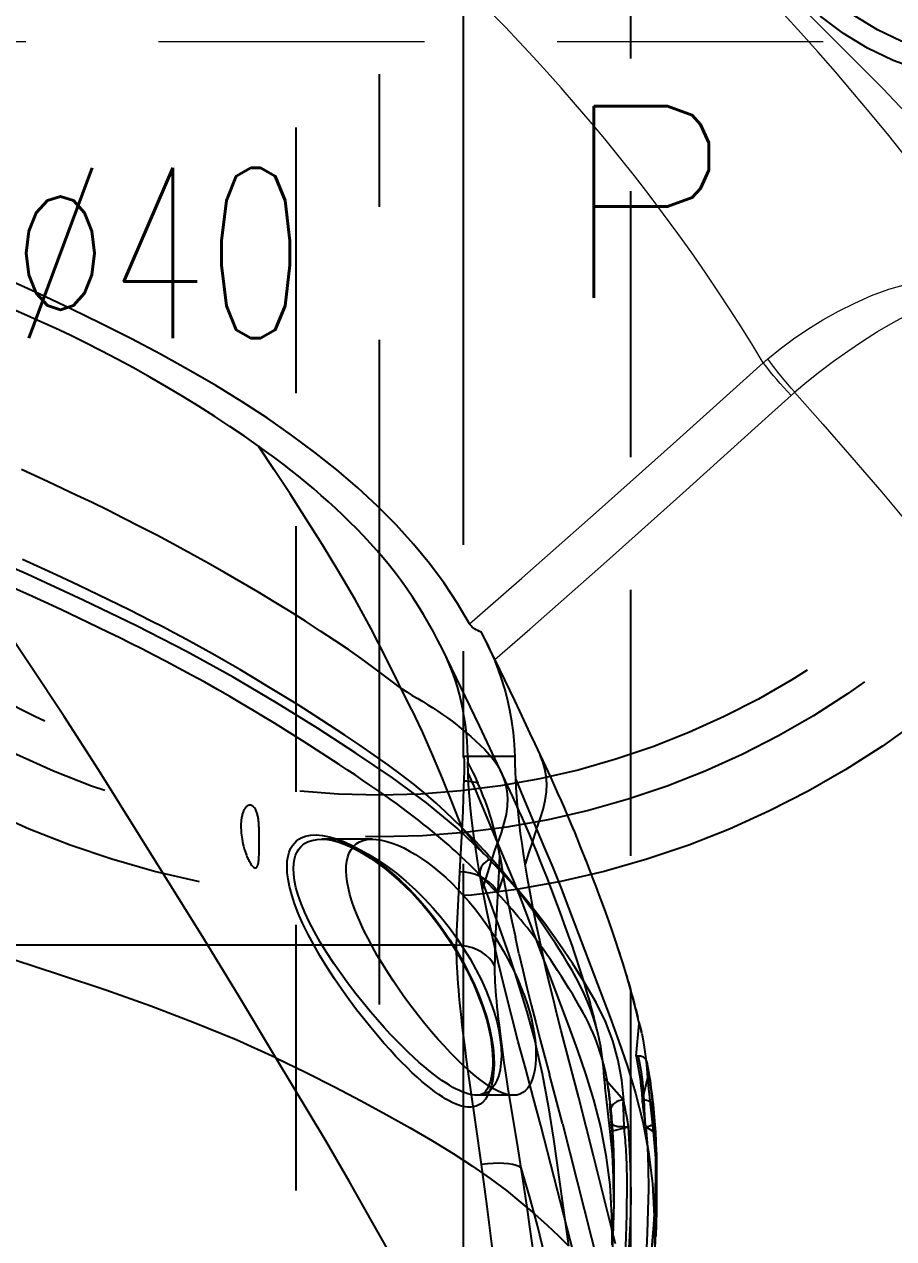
# Model space of a CAD drawing. Header units: inches. Extents: x 143011 to 144494, y -46023 to -44974.
# Drawn here: x 143812.09 to 143832.87, y -45341.02 to -45312 of the extents above; entities that cross this region are included whole.
import ezdxf

# ---------------------------------------------------------------- set-up
doc = ezdxf.new("R2010")
doc.units = ezdxf.units.IN
doc.header["$LTSCALE"] = 2
doc.header["$MEASUREMENT"] = 0
for name, pattern in [('CENTER', [50.8, 31.75, -6.35, 6.35, -6.35]), ('CENTER2', [1.125, 0.75, -0.125, 0.125, -0.125]), ('DASHED', [0.75, 0.5, -0.25]), ('HIDDEN', [9.525, 6.35, -3.175])]:
    doc.linetypes.add(name, pattern=pattern)
doc.layers.get('0').update_dxf_attribs({"linetype": 'CONTINUOUS'})
for name, color, linetype in [('CAV-COR', 1, 'CONTINUOUS'), ('DEFAULT_2', 8, 'HIDDEN'), ('SCREW', 52, 'HIDDEN'), ('SP', 3, 'CONTINUOUS'), ('wr2', 41, 'DASHED')]:
    doc.layers.add(name, color=color, linetype=linetype)
for name, color, linetype, lineweight in [('dim', 3, 'CONTINUOUS', 15), ('WR', 122, 'HIDDEN', 18), ('枕位', 75, 'CONTINUOUS', 15)]:
    doc.layers.add(name, color=color, linetype=linetype, lineweight=lineweight)
doc.styles.add('ROMANC', font='romanc', dxfattribs={"width": 0.6, "height": 1})
doc.styles.get("Standard").update_dxf_attribs({"font": 'txt.shx', "width": 0.67})

# ---------------------------------------------------------------- blocks, each defined once
blk = doc.blocks.new('20160804.135220')
at = {"layer": 'SCREW', "linetype": 'CENTER2', "ltscale": 5}
for p, q in [((0, -8.5), (0, 8.5)), ((-8.5, 0), (8.5, 0))]:
    blk.add_line(p, q, dxfattribs=at)
at = {"layer": 'SCREW'}
blk.add_lwpolyline([(-1.732, 3), (-3.464, 0), (-1.732, -3), (1.732, -3), (3.464, 0), (1.732, 3)], close=True, dxfattribs=at)
at = {"layer": 'SCREW', "ltscale": 0.5}
for radius in [7, 6.5, 4]:
    blk.add_circle((0, 0), radius, dxfattribs=at)
at = {"layer": 'dim', "style": 'ROMANC', "width": 0.8}
blk.add_text('M8', height=4.1865, dxfattribs=at).set_placement((-4.071, -1.858))
blk = doc.blocks.new('20151030.171830')
at = {"color": 8, "linetype": 'HIDDEN'}
blk.add_circle((0, 0), 21.5, dxfattribs=at)
at = {"layer": 'SP', "linetype": 'CENTER', "ltscale": 0.25}
blk.add_line((0, -24), (0, 24), dxfattribs=at)
at = {"layer": 'SP', "linetype": 'HIDDEN'}
for radius in [20, 19]:
    blk.add_circle((0, 0), radius, dxfattribs=at)
at = {"layer": 'dim', "insert": (-5.289, -6.05), "char_height": 4.0633, "attachment_point": 5}
blk.add_mtext('Ø40', dxfattribs=at)
at = {"layer": 'SP'}
blk.add_text('P', height=4.582, dxfattribs=at).set_placement((4.334, -7.124))

msp = doc.modelspace()

# ---------------------------------------------------------------- linework, layer by layer
at = {"layer": 'CAV-COR', "linetype": 'ByBlock'}
for p, q in [((143812.397, -45324.948), (143812.045, -45324.788)), ((143812.972, -45325.213), (143812.397, -45324.948)), ((143812.197, -45325.637), (143811.695, -45325.412)), ((143813.398, -45325.414), (143812.972, -45325.213)), ((143813.858, -45325.633), (143813.398, -45325.414)), ((143812.565, -45325.804), (143812.197, -45325.637)), ((143812.963, -45325.989), (143812.565, -45325.804)), ((143813.392, -45326.191), (143812.963, -45325.989)), ((143823.08, -45326.66), (143823.013, -45326.527)), ((143823.184, -45326.87), (143823.08, -45326.66)), ((143823.455, -45327.422), (143823.184, -45326.87)), ((143824.181, -45328.946), (143823.932, -45328.412)), ((143818.776, -45329.145), (143818.311, -45328.853)), ((143823.763, -45330.462), (143822.97, -45328.765)), ((143819.21, -45329.423), (143818.776, -45329.145)), ((143823.817, -45329.494), (143823.311, -45329.494)), ((143823.835, -45330.049), (143823.827, -45329.859)), ((143823.835, -45330.049), (143824.006, -45330.453)), ((143824.006, -45330.453), (143824.251, -45331.041)), ((143822.541, -45331.185), (143822.159, -45330.821)), ((143824.067, -45331.138), (143823.97, -45330.917)), ((143817.704, -45331.337), (143817.703, -45331.278)), ((143822.653, -45331.3), (143822.541, -45331.185)), ((143822.541, -45331.185), (143823.074, -45331.822)), ((143824.16, -45331.355), (143824.067, -45331.138)), ((143824.251, -45331.041), (143824.524, -45331.685)), ((143817.704, -45331.399), (143817.704, -45331.337)), ((143817.705, -45331.464), (143817.704, -45331.399)), ((143817.705, -45331.569), (143817.705, -45331.464)), ((143817.705, -45331.645), (143817.705, -45331.569)), ((143818.649, -45331.474), (143818.708, -45331.443)), ((143820.412, -45331.472), (143819.203, -45331.472)), ((143824.249, -45331.567), (143824.16, -45331.355)), ((143824.335, -45331.775), (143824.249, -45331.567)), ((143823.142, -45331.89), (143823.074, -45331.822)), ((143824.418, -45331.979), (143824.335, -45331.775)), ((143825.532, -45332.024), (143825.385, -45331.653)), ((143822.75, -45332.103), (143822.62, -45331.977)), ((143822.87, -45332.22), (143822.75, -45332.103)), ((143823.208, -45331.957), (143823.142, -45331.89)), ((143824.498, -45332.179), (143824.418, -45331.979)), ((143822.979, -45332.329), (143822.87, -45332.22)), ((143824.575, -45332.375), (143824.498, -45332.179)), ((143824.686, -45332.663), (143824.575, -45332.375)), ((143824.793, -45332.943), (143824.686, -45332.663)), ((143824.895, -45333.216), (143824.793, -45332.943)), ((143824.993, -45333.484), (143824.895, -45333.216)), ((143825.056, -45333.66), (143824.993, -45333.484)), ((143825.118, -45333.834), (143825.056, -45333.66)), ((143825.179, -45334.006), (143825.118, -45333.834)), ((143825.237, -45334.178), (143825.179, -45334.006)), ((143825.295, -45334.349), (143825.237, -45334.178)), ((143825.351, -45334.519), (143825.295, -45334.349)), ((143825.406, -45334.69), (143825.351, -45334.519)), ((143826.708, -45336.659), (143826.787, -45335.879)), ((143826.769, -45336.655), (143826.708, -45336.659)), ((143826.708, -45336.659), (143826.746, -45336.838)), ((143826.502, -45336.906), (143826.697, -45337.544)), ((143823.776, -45337.592), (143822.91, -45337.592)), ((143826.697, -45337.544), (143826.871, -45338.225)), ((143826.904, -45337.707), (143826.898, -45337.605)), ((143826.415, -45338.112), (143826.406, -45337.88)), ((143826.856, -45337.707), (143826.904, -45337.707)), ((143826.874, -45337.865), (143826.928, -45338.27)), ((143826.914, -45337.928), (143826.909, -45337.827)), ((143826.936, -45338.322), (143826.914, -45337.928)), ((143827.151, -45338.204), (143827.108, -45337.744)), ((143826.424, -45338.345), (143826.415, -45338.112)), ((143826.501, -45338.183), (143826.478, -45338.06)), ((143826.529, -45338.345), (143826.501, -45338.183)), ((143826.871, -45338.225), (143826.975, -45338.771)), ((143827.13, -45338.137), (143827.12, -45338.028)), ((143827.141, -45338.241), (143827.13, -45338.137)), ((143827.175, -45338.649), (143827.151, -45338.204)), ((143826.164, -45338.598), (143826.157, -45338.481)), ((143826.424, -45338.345), (143826.372, -45338.348)), ((143826.424, -45338.345), (143826.529, -45338.345)), ((143826.431, -45338.405), (143826.424, -45338.345)), ((143826.437, -45338.466), (143826.431, -45338.405)), ((143826.928, -45338.27), (143826.936, -45338.322)), ((143824.735, -45338.64), (143825.098, -45341.186)), ((143826.17, -45338.705), (143826.164, -45338.598)), ((143826.174, -45338.802), (143826.17, -45338.705)), ((143826.177, -45338.89), (143826.174, -45338.802)), ((143826.18, -45338.976), (143826.177, -45338.89)), ((143826.182, -45339.063), (143826.18, -45338.976)), ((143826.185, -45339.152), (143826.182, -45339.063)), ((143826.186, -45339.242), (143826.185, -45339.152)), ((143826.188, -45339.333), (143826.186, -45339.242)), ((143826.188, -45339.425), (143826.188, -45339.333)), ((143826.189, -45339.564), (143826.188, -45339.425)), ((143826.187, -45339.92), (143826.189, -45339.683)), ((143826.189, -45339.683), (143826.189, -45339.564)), ((143826.183, -45340.173), (143826.187, -45339.92)), ((143826.491, -45340.179), (143826.494, -45339.931)), ((143826.177, -45340.436), (143826.183, -45340.173)), ((143826.486, -45340.44), (143826.491, -45340.179)), ((143826.169, -45340.703), (143826.177, -45340.436)), ((143826.479, -45340.707), (143826.486, -45340.44)), ((143826.159, -45340.968), (143826.169, -45340.703)), ((143826.47, -45340.977), (143826.479, -45340.707)), ((143826.124, -45341.81), (143826.159, -45340.968)), ((143826.454, -45341.368), (143826.47, -45340.977))]:
    msp.add_line(p, q, dxfattribs=at)
for points in [[(143822.731, -45326.327), (143822.443, -45325.838), (143822.124, -45325.358), (143821.773, -45324.886), (143821.39, -45324.422), (143820.976, -45323.966), (143820.532, -45323.519), (143820.06, -45323.081), (143819.559, -45322.652), (143819.031, -45322.232), (143818.478, -45321.82), (143817.899, -45321.417), (143817.296, -45321.023), (143816.669, -45320.636), (143816.018, -45320.258), (143815.346, -45319.886), (143814.651, -45319.519), (143813.935, -45319.158), (143813.2, -45318.8), (143812.446, -45318.445), (143811.673, -45318.094)], [(143817.688, -45322.083), (143817.352, -45321.847), (143817.003, -45321.611), (143816.642, -45321.374), (143816.266, -45321.136), (143815.878, -45320.898), (143815.487, -45320.664), (143815.095, -45320.436), (143814.7, -45320.214), (143814.31, -45320.001), (143813.928, -45319.802), (143813.552, -45319.613), (143813.186, -45319.435), (143812.832, -45319.267), (143812.488, -45319.11), (143812.153, -45318.96), (143811.828, -45318.816), (143811.206, -45318.546)], [(143821.341, -45328.378), (143820.73, -45327.133), (143820.37, -45326.428), (143819.995, -45325.746), (143819.607, -45325.084), (143819.215, -45324.444), (143818.827, -45323.825), (143818.443, -45323.225), (143818.063, -45322.645), (143817.688, -45322.083)], [(143822.081, -45326.931), (143821.976, -45326.723), (143821.868, -45326.519), (143821.751, -45326.311), (143821.629, -45326.104), (143821.504, -45325.9), (143821.374, -45325.698), (143821.239, -45325.499), (143821.102, -45325.306), (143820.96, -45325.116), (143820.815, -45324.931), (143820.666, -45324.75), (143820.513, -45324.573), (143820.358, -45324.399), (143820.199, -45324.228), (143820.036, -45324.061), (143819.872, -45323.896), (143819.704, -45323.733), (143819.534, -45323.573), (143819.361, -45323.415), (143819.186, -45323.258), (143819.008, -45323.104), (143818.827, -45322.952), (143818.643, -45322.802), (143818.457, -45322.654), (143818.268, -45322.508), (143818.077, -45322.364), (143817.884, -45322.223), (143817.688, -45322.083)], [(143820.414, -45327.357), (143820.138, -45327.155), (143819.836, -45326.944), (143819.514, -45326.726), (143819.172, -45326.5), (143818.812, -45326.268), (143818.442, -45326.035), (143818.061, -45325.801), (143817.67, -45325.566), (143817.274, -45325.332), (143816.873, -45325.1), (143816.468, -45324.87), (143816.063, -45324.646), (143815.659, -45324.427), (143815.256, -45324.213), (143814.859, -45324.007), (143814.468, -45323.808), (143814.084, -45323.616), (143813.71, -45323.433), (143813.349, -45323.259), (143813, -45323.093), (143812.663, -45322.934), (143812.026, -45322.639)], [(143823.074, -45331.822), (143822.432, -45331.21), (143821.701, -45330.605), (143820.889, -45330.008), (143820.017, -45329.416), (143819.097, -45328.821), (143818.121, -45328.215), (143817.081, -45327.602), (143815.966, -45326.989), (143814.772, -45326.377), (143813.5, -45325.762), (143812.158, -45325.145), (143810.74, -45324.528)], [(143813.861, -45329.814), (143813.043, -45328.542), (143812.226, -45327.305), (143811.414, -45326.102), (143810.604, -45324.938)], [(143822.159, -45330.821), (143821.934, -45330.612), (143821.683, -45330.394), (143821.406, -45330.169), (143821.108, -45329.939), (143820.791, -45329.703), (143820.454, -45329.464), (143820.107, -45329.226), (143819.751, -45328.987), (143819.386, -45328.747), (143819.021, -45328.512), (143818.657, -45328.282), (143818.293, -45328.056), (143817.936, -45327.837), (143817.586, -45327.625), (143817.242, -45327.422), (143816.908, -45327.228), (143816.585, -45327.044), (143816.273, -45326.87), (143815.971, -45326.705), (143815.68, -45326.549), (143815.399, -45326.402), (143815.126, -45326.261), (143814.86, -45326.126), (143814.601, -45325.996), (143814.348, -45325.871), (143813.858, -45325.633)], [(143818.311, -45328.853), (143818.067, -45328.702), (143817.815, -45328.548), (143817.554, -45328.39), (143817.281, -45328.228), (143816.999, -45328.063), (143816.707, -45327.896), (143816.403, -45327.725), (143816.089, -45327.553), (143815.779, -45327.386), (143815.479, -45327.227), (143815.184, -45327.074), (143814.898, -45326.928), (143814.623, -45326.79), (143814.358, -45326.658), (143814.102, -45326.533), (143813.856, -45326.414), (143813.392, -45326.191)], [(143823.013, -45326.527), (143822.967, -45326.51), (143822.925, -45326.49), (143822.886, -45326.47), (143822.851, -45326.449), (143822.82, -45326.427), (143822.792, -45326.404), (143822.768, -45326.379), (143822.747, -45326.354), (143822.731, -45326.327)], [(143822.97, -45328.765), (143822.748, -45328.302), (143822.081, -45326.931)], [(143821.088, -45327.862), (143820.889, -45327.717), (143820.414, -45327.357)], [(143823.817, -45329.494), (143823.803, -45329.207), (143823.778, -45328.926), (143823.742, -45328.654), (143823.696, -45328.389), (143823.639, -45328.131), (143823.573, -45327.88), (143823.498, -45327.637), (143823.414, -45327.401)], [(143823.932, -45328.412), (143823.812, -45328.16), (143823.692, -45327.911), (143823.455, -45327.422)], [(143821.088, -45327.862), (143821.229, -45327.956), (143821.362, -45328.036), (143821.491, -45328.11), (143821.615, -45328.184), (143821.737, -45328.26), (143821.857, -45328.336), (143821.973, -45328.413), (143822.088, -45328.492), (143822.201, -45328.572), (143822.313, -45328.657), (143822.425, -45328.744), (143822.538, -45328.834), (143822.65, -45328.927), (143822.762, -45329.022), (143822.875, -45329.121), (143822.986, -45329.225), (143823.095, -45329.333), (143823.202, -45329.448), (143823.302, -45329.569), (143823.393, -45329.7), (143823.471, -45329.84), (143823.485, -45329.868)], [(143821.341, -45328.378), (143821.595, -45328.911), (143821.841, -45329.459), (143822.078, -45330.021), (143822.31, -45330.597), (143822.541, -45331.185)], [(143824.677, -45330.009), (143824.297, -45329.198), (143824.181, -45328.946)], [(143822.62, -45331.977), (143822.55, -45331.91), (143822.477, -45331.841), (143822.399, -45331.769), (143822.318, -45331.694), (143822.232, -45331.617), (143822.142, -45331.538), (143822.048, -45331.457), (143821.949, -45331.373), (143821.846, -45331.288), (143821.739, -45331.2), (143821.626, -45331.111), (143821.509, -45331.018), (143821.386, -45330.924), (143821.257, -45330.827), (143821.123, -45330.727), (143820.982, -45330.624), (143820.834, -45330.518), (143820.68, -45330.409), (143820.519, -45330.296), (143820.35, -45330.18), (143820.176, -45330.061), (143819.995, -45329.939), (143819.808, -45329.814), (143819.615, -45329.687), (143819.21, -45329.423)], [(143823.827, -45329.859), (143823.821, -45329.674), (143823.819, -45329.584), (143823.817, -45329.494)], [(143824.331, -45331.23), (143824.417, -45330.99), (143824.488, -45330.762), (143824.539, -45330.546), (143824.568, -45330.343), (143824.575, -45330.149), (143824.562, -45329.964), (143824.531, -45329.788), (143824.483, -45329.622), (143824.422, -45329.465)], [(143818.101, -45336.699), (143817.234, -45335.247), (143816.373, -45333.839), (143813.861, -45329.814)], [(143823.883, -45330.723), (143823.878, -45330.665), (143823.86, -45330.453), (143823.845, -45330.247), (143823.835, -45330.049)], [(143824.924, -45330.553), (143824.843, -45330.372), (143824.761, -45330.191), (143824.677, -45330.009)], [(143817.703, -45331.278), (143817.702, -45331.25), (143817.701, -45331.222), (143817.7, -45331.195), (143817.699, -45331.169), (143817.697, -45331.143), (143817.696, -45331.117), (143817.694, -45331.091), (143817.692, -45331.066), (143817.689, -45331.041), (143817.687, -45331.017), (143817.684, -45330.993), (143817.68, -45330.969), (143817.676, -45330.946), (143817.672, -45330.923), (143817.667, -45330.901), (143817.662, -45330.88), (143817.656, -45330.858), (143817.65, -45330.837), (143817.643, -45330.817), (143817.635, -45330.796), (143817.625, -45330.774), (143817.614, -45330.753), (143817.601, -45330.733), (143817.587, -45330.715), (143817.571, -45330.697), (143817.555, -45330.683), (143817.54, -45330.673), (143817.524, -45330.666), (143817.51, -45330.661), (143817.496, -45330.658), (143817.483, -45330.657), (143817.47, -45330.658), (143817.458, -45330.66), (143817.447, -45330.664), (143817.436, -45330.668), (143817.426, -45330.674), (143817.415, -45330.68), (143817.405, -45330.688), (143817.395, -45330.697), (143817.386, -45330.706), (143817.376, -45330.717), (143817.367, -45330.729), (143817.358, -45330.742), (143817.35, -45330.756), (143817.341, -45330.771), (143817.333, -45330.787), (143817.326, -45330.804), (143817.319, -45330.822), (143817.312, -45330.841), (143817.305, -45330.861), (143817.299, -45330.883), (143817.294, -45330.905), (143817.289, -45330.928), (143817.284, -45330.953), (143817.28, -45330.98), (143817.276, -45331.007), (143817.273, -45331.036)], [(143823.97, -45330.917), (143823.92, -45330.804), (143823.869, -45330.691), (143823.763, -45330.462)], [(143825.385, -45331.653), (143825.311, -45331.468), (143825.236, -45331.285), (143825.16, -45331.102), (143825.083, -45330.918), (143825.004, -45330.736), (143824.924, -45330.553)], [(143817.273, -45331.036), (143817.27, -45331.067), (143817.269, -45331.099), (143817.268, -45331.133), (143817.267, -45331.169), (143817.268, -45331.206), (143817.27, -45331.245), (143817.272, -45331.287), (143817.276, -45331.33), (143817.281, -45331.376), (143817.288, -45331.424), (143817.296, -45331.474), (143817.306, -45331.527), (143817.317, -45331.582), (143817.331, -45331.639), (143817.349, -45331.7), (143817.368, -45331.763), (143817.391, -45331.829)], [(143823.525, -45332.255), (143823.48, -45332.202), (143823.383, -45332.088), (143823.284, -45331.974), (143823.183, -45331.86), (143823.08, -45331.745), (143822.975, -45331.631), (143822.869, -45331.52), (143822.653, -45331.3)], [(143824.331, -45331.23), (143824.284, -45331.366), (143824.232, -45331.527)], [(143822.985, -45337.801), (143822.955, -45337.82), (143822.923, -45337.837), (143822.889, -45337.851), (143822.852, -45337.862), (143822.813, -45337.87), (143822.772, -45337.875), (143822.727, -45337.877), (143822.679, -45337.875), (143822.628, -45337.869), (143822.573, -45337.858), (143822.515, -45337.842), (143822.453, -45337.821), (143822.387, -45337.795), (143822.317, -45337.763), (143822.243, -45337.725), (143822.164, -45337.681), (143822.081, -45337.63), (143821.994, -45337.571), (143821.901, -45337.505), (143821.804, -45337.432), (143821.702, -45337.35), (143821.594, -45337.259), (143821.481, -45337.16), (143821.362, -45337.051), (143821.238, -45336.931), (143821.107, -45336.802), (143820.972, -45336.661), (143820.83, -45336.508), (143820.682, -45336.344), (143820.529, -45336.166), (143820.369, -45335.974), (143820.202, -45335.768), (143820.033, -45335.549), (143819.857, -45335.313), (143819.678, -45335.063), (143819.501, -45334.805), (143819.329, -45334.539), (143819.161, -45334.266), (143819.006, -45333.997), (143818.867, -45333.736), (143818.743, -45333.48), (143818.637, -45333.238), (143818.55, -45333.011), (143818.482, -45332.799), (143818.43, -45332.603), (143818.394, -45332.425), (143818.375, -45332.265), (143818.369, -45332.12), (143818.375, -45331.992), (143818.394, -45331.879), (143818.421, -45331.781), (143818.455, -45331.697), (143818.498, -45331.626), (143818.545, -45331.566), (143818.595, -45331.515), (143818.649, -45331.474)], [(143822.912, -45337.592), (143822.9, -45337.592), (143822.852, -45337.589), (143822.8, -45337.583), (143822.745, -45337.572), (143822.687, -45337.556), (143822.624, -45337.536), (143822.558, -45337.511), (143822.487, -45337.48), (143822.412, -45337.443), (143822.333, -45337.401), (143822.25, -45337.352), (143822.162, -45337.296), (143822.069, -45337.234), (143821.971, -45337.164), (143821.868, -45337.087), (143821.76, -45337.001), (143821.646, -45336.907), (143821.527, -45336.804), (143821.402, -45336.692), (143821.272, -45336.57), (143821.135, -45336.437), (143820.993, -45336.293), (143820.845, -45336.139), (143820.691, -45335.972), (143820.53, -45335.791), (143820.364, -45335.598), (143820.193, -45335.391), (143820.017, -45335.17), (143819.836, -45334.935), (143819.66, -45334.693), (143819.486, -45334.442), (143819.317, -45334.186), (143819.162, -45333.934), (143819.023, -45333.688), (143818.898, -45333.449), (143818.792, -45333.222), (143818.705, -45333.009), (143818.636, -45332.81), (143818.583, -45332.627), (143818.548, -45332.46), (143818.528, -45332.309), (143818.522, -45332.173), (143818.528, -45332.053), (143818.547, -45331.947), (143818.573, -45331.856), (143818.608, -45331.777), (143818.65, -45331.71), (143818.697, -45331.654), (143818.747, -45331.607), (143818.802, -45331.569), (143818.861, -45331.539)], [(143818.708, -45331.443), (143818.813, -45331.4), (143818.933, -45331.376), (143819.067, -45331.37)], [(143818.861, -45331.539), (143818.966, -45331.501), (143819.086, -45331.478), (143819.2, -45331.472)], [(143819.067, -45331.37), (143819.216, -45331.383), (143819.379, -45331.413)], [(143819.379, -45331.413), (143819.555, -45331.465), (143819.573, -45331.472)], [(143823.776, -45337.592), (143823.69, -45337.585), (143823.597, -45337.565), (143823.5, -45337.531), (143823.397, -45337.485), (143823.29, -45337.427), (143823.178, -45337.358), (143823.062, -45337.278), (143822.941, -45337.187), (143822.817, -45337.085), (143822.688, -45336.974), (143822.556, -45336.853), (143822.419, -45336.72), (143822.276, -45336.576), (143822.13, -45336.421), (143821.98, -45336.255), (143821.825, -45336.076), (143821.666, -45335.887), (143821.509, -45335.69), (143821.355, -45335.489), (143821.202, -45335.283), (143821.055, -45335.076), (143820.913, -45334.868), (143820.777, -45334.66), (143820.647, -45334.453), (143820.525, -45334.249), (143820.41, -45334.047), (143820.305, -45333.849), (143820.208, -45333.656), (143820.121, -45333.469), (143820.044, -45333.289), (143819.977, -45333.116), (143819.92, -45332.951), (143819.873, -45332.792), (143819.835, -45332.639), (143819.807, -45332.494), (143819.789, -45332.356), (143819.782, -45332.227), (143819.784, -45332.107), (143819.797, -45331.995), (143819.821, -45331.893), (143819.855, -45331.801), (143819.899, -45331.718), (143819.955, -45331.647), (143820.022, -45331.587), (143820.099, -45331.539)], [(143820.099, -45331.539), (143820.189, -45331.503), (143820.286, -45331.481), (143820.391, -45331.472), (143820.41, -45331.472)], [(143820.41, -45331.472), (143820.505, -45331.477), (143820.626, -45331.494), (143820.752, -45331.524), (143820.883, -45331.565), (143821.019, -45331.618), (143821.157, -45331.682), (143821.298, -45331.757), (143821.442, -45331.841), (143821.586, -45331.935), (143821.731, -45332.037), (143821.875, -45332.147), (143822.019, -45332.265), (143822.162, -45332.391), (143822.304, -45332.525), (143822.443, -45332.665), (143822.58, -45332.811), (143822.715, -45332.964), (143822.846, -45333.121), (143822.974, -45333.285), (143823.098, -45333.453), (143823.217, -45333.623), (143823.331, -45333.796), (143823.44, -45333.97), (143823.543, -45334.147), (143823.641, -45334.325), (143823.733, -45334.504), (143823.82, -45334.684), (143823.901, -45334.864), (143823.975, -45335.044), (143824.043, -45335.224), (143824.105, -45335.405), (143824.16, -45335.586), (143824.207, -45335.763), (143824.246, -45335.937), (143824.276, -45336.106), (143824.298, -45336.269), (143824.312, -45336.427), (143824.318, -45336.577), (143824.316, -45336.719), (143824.307, -45336.851), (143824.29, -45336.974), (143824.266, -45337.086), (143824.237, -45337.188), (143824.201, -45337.278), (143824.16, -45337.357), (143824.113, -45337.425), (143824.062, -45337.481), (143824.006, -45337.525)], [(143817.391, -45331.829), (143817.401, -45331.857), (143817.412, -45331.884), (143817.423, -45331.91), (143817.434, -45331.935), (143817.445, -45331.959), (143817.457, -45331.983), (143817.469, -45332.005), (143817.481, -45332.027), (143817.494, -45332.048), (143817.508, -45332.069), (143817.522, -45332.09), (143817.537, -45332.108), (143817.553, -45332.125), (143817.569, -45332.139), (143817.585, -45332.15), (143817.599, -45332.156), (143817.613, -45332.158), (143817.625, -45332.157), (143817.636, -45332.152), (143817.644, -45332.145), (143817.652, -45332.135), (143817.659, -45332.123), (143817.666, -45332.109), (143817.671, -45332.094), (143817.676, -45332.078), (143817.68, -45332.061), (143817.684, -45332.043), (143817.687, -45332.023), (143817.69, -45332.003), (143817.692, -45331.982)], [(143817.692, -45331.982), (143817.696, -45331.937), (143817.699, -45331.893), (143817.701, -45331.85), (143817.702, -45331.807), (143817.703, -45331.765), (143817.704, -45331.724), (143817.705, -45331.645)], [(143824.524, -45331.685), (143824.719, -45332.149), (143824.911, -45332.626), (143825.098, -45333.111)], [(143823.208, -45331.957), (143823.161, -45331.982), (143823.116, -45332.014), (143823.075, -45332.052), (143823.04, -45332.095), (143823.011, -45332.141), (143822.99, -45332.189), (143822.978, -45332.238), (143822.974, -45332.285), (143822.979, -45332.329)], [(143824.059, -45332.893), (143823.694, -45332.472), (143823.208, -45331.957)], [(143826.787, -45335.879), (143826.713, -45335.566), (143826.635, -45335.263), (143826.555, -45334.972), (143826.474, -45334.692), (143826.391, -45334.423), (143826.308, -45334.164), (143826.226, -45333.916), (143826.144, -45333.677), (143826.063, -45333.447), (143825.984, -45333.226), (143825.907, -45333.012), (143825.83, -45332.804), (143825.755, -45332.603), (143825.68, -45332.406), (143825.532, -45332.024)], [(143822.979, -45332.329), (143823.208, -45332.945), (143823.437, -45333.579), (143823.666, -45334.232), (143823.804, -45334.651)], [(143823.192, -45332.546), (143823.136, -45332.489), (143823.083, -45332.434), (143822.979, -45332.329)], [(143818.101, -45336.699), (143817.151, -45336.269), (143816.147, -45335.861), (143815.112, -45335.465), (143814.039, -45335.082), (143812.935, -45334.712), (143811.841, -45334.358), (143810.782, -45334.026), (143809.739, -45333.711), (143808.667, -45333.415), (143807.54, -45333.136), (143806.378, -45332.869), (143805.214, -45332.617)], [(143826.03, -45337.317), (143826.024, -45337.276), (143826.01, -45337.193), (143825.994, -45337.108), (143825.976, -45337.02), (143825.955, -45336.93), (143825.933, -45336.838), (143825.907, -45336.742), (143825.879, -45336.644), (143825.847, -45336.543), (143825.812, -45336.439), (143825.773, -45336.331), (143825.729, -45336.22), (143825.681, -45336.104), (143825.628, -45335.986), (143825.57, -45335.863), (143825.506, -45335.736), (143825.436, -45335.604), (143825.361, -45335.469), (143825.28, -45335.329), (143825.195, -45335.184), (143825.107, -45335.04), (143825.017, -45334.896), (143824.926, -45334.751), (143824.836, -45334.611), (143824.748, -45334.478), (143824.662, -45334.349), (143824.577, -45334.225), (143824.494, -45334.106), (143824.413, -45333.993), (143824.333, -45333.884), (143824.255, -45333.78), (143824.179, -45333.68), (143824.104, -45333.584), (143824.03, -45333.491), (143823.958, -45333.402), (143823.886, -45333.316), (143823.816, -45333.233), (143823.748, -45333.154), (143823.681, -45333.076), (143823.615, -45333.002), (143823.55, -45332.93), (143823.487, -45332.86), (143823.425, -45332.793), (143823.365, -45332.728), (143823.306, -45332.666), (143823.192, -45332.546)], [(143826.417, -45337.707), (143826.367, -45337.232), (143826.282, -45336.759), (143826.152, -45336.288), (143825.976, -45335.827), (143825.754, -45335.373), (143825.489, -45334.914), (143825.195, -45334.447), (143824.875, -45333.971), (143824.525, -45333.482), (143824.132, -45332.981), (143824.059, -45332.893)], [(143825.098, -45333.111), (143826.089, -45335.732), (143826.298, -45336.308), (143826.502, -45336.906)], [(143825.463, -45334.872), (143825.459, -45334.861), (143825.406, -45334.69)], [(143824.308, -45336.375), (143824.465, -45337.069), (143824.609, -45337.842), (143824.735, -45338.64)], [(143818.101, -45336.699), (143818.824, -45337.046), (143819.5, -45337.39), (143820.138, -45337.726), (143820.741, -45338.053), (143821.31, -45338.368), (143821.845, -45338.677), (143822.341, -45338.981), (143822.801, -45339.281), (143823.225, -45339.576), (143823.61, -45339.867), (143823.96, -45340.15), (143824.285, -45340.426), (143824.585, -45340.692), (143824.857, -45340.95), (143825.098, -45341.186)], [(143821.365, -45342.364), (143820.886, -45341.476), (143820.383, -45340.571), (143819.853, -45339.64), (143819.294, -45338.681), (143818.101, -45336.699)], [(143826.974, -45336.81), (143826.969, -45336.787), (143826.961, -45336.766), (143826.95, -45336.746), (143826.937, -45336.727), (143826.921, -45336.71), (143826.903, -45336.695), (143826.884, -45336.682), (143826.863, -45336.672), (143826.841, -45336.664), (143826.818, -45336.658), (143826.794, -45336.655), (143826.769, -45336.655)], [(143826.819, -45336.915), (143826.795, -45336.787), (143826.769, -45336.655)], [(143827.108, -45337.744), (143827.049, -45337.278), (143826.974, -45336.81)], [(143826.746, -45336.838), (143826.778, -45337.016), (143826.805, -45337.192), (143826.827, -45337.366), (143826.844, -45337.537), (143826.856, -45337.707)], [(143826.856, -45337.16), (143826.839, -45337.039), (143826.819, -45336.915)], [(143826.157, -45338.481), (143826.153, -45338.419), (143826.149, -45338.356), (143826.144, -45338.292), (143826.139, -45338.227), (143826.133, -45338.161), (143826.127, -45338.095), (143826.121, -45338.028), (143826.114, -45337.961), (143826.106, -45337.893), (143826.099, -45337.825), (143826.091, -45337.756), (143826.082, -45337.688), (143826.073, -45337.619), (143826.064, -45337.55), (143826.054, -45337.48), (143826.044, -45337.411), (143826.031, -45337.321)], [(143826.881, -45337.39), (143826.869, -45337.277), (143826.856, -45337.16)], [(143826.898, -45337.605), (143826.891, -45337.5), (143826.881, -45337.39)], [(143823.108, -45337.685), (143823.049, -45337.753), (143822.985, -45337.801)], [(143823.163, -45337.592), (143823.16, -45337.597), (143823.108, -45337.685)], [(143824.006, -45337.525), (143823.935, -45337.563), (143823.859, -45337.585), (143823.776, -45337.592)], [(143826.417, -45337.707), (143826.353, -45337.711), (143826.294, -45337.725), (143826.24, -45337.748), (143826.194, -45337.778), (143826.156, -45337.814), (143826.127, -45337.854), (143826.107, -45337.898)], [(143826.406, -45337.88), (143826.405, -45337.829), (143826.405, -45337.783), (143826.407, -45337.742), (143826.409, -45337.707)], [(143826.446, -45337.881), (143826.436, -45337.829), (143826.427, -45337.783), (143826.418, -45337.742), (143826.409, -45337.707)], [(143826.478, -45338.06), (143826.466, -45337.998), (143826.446, -45337.881)], [(143826.856, -45337.707), (143826.859, -45337.739), (143826.863, -45337.776), (143826.868, -45337.818), (143826.874, -45337.865)], [(143826.909, -45337.827), (143826.905, -45337.742), (143826.904, -45337.707)], [(143827.107, -45337.854), (143827.101, -45337.827), (143827.089, -45337.802), (143827.073, -45337.778), (143827.052, -45337.757), (143827.028, -45337.739), (143827, -45337.725), (143826.969, -45337.715), (143826.937, -45337.708), (143826.904, -45337.707)], [(143827.12, -45338.028), (143827.115, -45337.961), (143827.112, -45337.93), (143827.11, -45337.903), (143827.108, -45337.877), (143827.107, -45337.854)], [(143827.141, -45338.241), (143827.138, -45338.257), (143827.129, -45338.272), (143827.114, -45338.287), (143827.094, -45338.301), (143827.069, -45338.314), (143827.039, -45338.325), (143827.007, -45338.334), (143826.973, -45338.341), (143826.937, -45338.345)], [(143826.372, -45338.348), (143826.321, -45338.346), (143826.273, -45338.341), (143826.23, -45338.332), (143826.192, -45338.32), (143826.162, -45338.304), (143826.144, -45338.29)], [(143826.494, -45339.931), (143826.495, -45339.813), (143826.495, -45339.7), (143826.495, -45339.592), (143826.494, -45339.488), (143826.492, -45339.389), (143826.489, -45339.294), (143826.486, -45339.203), (143826.483, -45339.115), (143826.479, -45339.032), (143826.475, -45338.952), (143826.47, -45338.875), (143826.465, -45338.801), (143826.459, -45338.729), (143826.454, -45338.66), (143826.448, -45338.594), (143826.437, -45338.466)], [(143826.535, -45343.471), (143826.525, -45342.933), (143826.522, -45342.384), (143826.527, -45341.823), (143826.547, -45341.245), (143826.575, -45340.655), (143826.589, -45340.068), (143826.583, -45339.49), (143826.563, -45338.916), (143826.529, -45338.345)], [(143826.939, -45338.345), (143826.979, -45338.826), (143827.001, -45339.32), (143827.003, -45339.827), (143826.993, -45340.347), (143826.974, -45340.879), (143826.952, -45341.426), (143826.932, -45341.989), (143826.922, -45342.567)], [(143827.132, -45340.686), (143827.155, -45340.295), (143827.171, -45339.896), (143827.18, -45339.49), (143827.182, -45339.076), (143827.175, -45338.649)], [(143827.044, -45341.779), (143827.103, -45341.066), (143827.132, -45340.686)]]:
    msp.add_lwpolyline(points, dxfattribs=at)
at = {"layer": 'DEFAULT_2', "color": 8, "linetype": 'HIDDEN'}
for p, q in [((143823.455, -45327.422), (143823.163, -45326.822)), ((143823.226, -45326.95), (143823.165, -45326.821)), ((143823.323, -45327.172), (143823.226, -45326.95)), ((143823.414, -45327.401), (143823.323, -45327.172)), ((143824.181, -45328.946), (143824.167, -45328.917)), ((143823.311, -45329.494), (143822.605, -45329.494)), ((143822.69, -45329.494), (143822.69, -45329.644)), ((143822.69, -45329.644), (143822.691, -45329.62)), ((143822.692, -45329.73), (143822.69, -45329.644)), ((143822.695, -45329.818), (143822.692, -45329.73)), ((143822.698, -45329.905), (143822.695, -45329.818)), ((143822.597, -45330.279), (143822.605, -45329.992)), ((143822.59, -45330.481), (143822.597, -45330.279)), ((143822.576, -45330.806), (143822.59, -45330.481)), ((143822.944, -45330.477), (143823.398, -45331.564)), ((143825.004, -45330.736), (143824.984, -45330.69)), ((143822.547, -45331.408), (143822.576, -45330.806)), ((143825.225, -45331.259), (143825.105, -45330.971)), ((143822.509, -45332.101), (143822.547, -45331.408)), ((143823.338, -45331.746), (143823.398, -45331.564)), ((143824.232, -45331.527), (143824.148, -45331.786)), ((143823.162, -45332.304), (143823.338, -45331.746)), ((143823.438, -45332.245), (143823.456, -45331.873)), ((143823.456, -45331.873), (143823.483, -45332.038)), ((143824.148, -45331.786), (143824.059, -45332.066)), ((143822.456, -45333.066), (143822.509, -45332.101)), ((143823.483, -45332.038), (143823.511, -45332.205)), ((143825.532, -45332.024), (143825.503, -45331.948)), ((143823.373, -45333.423), (143823.438, -45332.245)), ((143823.497, -45332.504), (143823.54, -45332.375)), ((143823.511, -45332.205), (143823.54, -45332.375)), ((143824.059, -45332.893), (143823.525, -45332.255)), ((143825.68, -45332.406), (143825.654, -45332.337)), ((143823.41, -45332.754), (143823.453, -45332.63)), ((143823.453, -45332.63), (143823.497, -45332.504)), ((143824.244, -45333.093), (143824.178, -45332.743)), ((143822.442, -45333.364), (143822.456, -45333.066)), ((143824.316, -45333.453), (143824.244, -45333.093)), ((143823.359, -45333.714), (143823.373, -45333.423)), ((143823.912, -45334.205), (143823.826, -45333.814)), ((143826.226, -45333.916), (143826.213, -45333.878)), ((143822.422, -45334.006), (143811.294, -45334.006)), ((143826.326, -45334.219), (143826.289, -45334.105)), ((143826.398, -45334.444), (143826.391, -45334.423)), ((143826.501, -45334.78), (143826.467, -45334.669)), ((143826.787, -45335.879), (143826.836, -45336.079)), ((143825.342, -45337.649), (143824.923, -45336.048)), ((143825.805, -45336.141), (143825.78, -45336.033)), ((143824.421, -45336.268), (143824.644, -45337.096)), ((143824.95, -45338.262), (143824.644, -45337.096)), ((143825.951, -45337.176), (143826.416, -45337.707)), ((143825.968, -45337.368), (143825.961, -45337.297)), ((143826.985, -45337.176), (143826.856, -45337.707)), ((143826.989, -45337.232), (143826.993, -45337.275)), ((143826.993, -45337.275), (143827, -45337.352)), ((143827, -45337.352), (143827.009, -45337.446)), ((143822.883, -45338.288), (143822.76, -45337.458)), ((143825.692, -45339.037), (143825.342, -45337.649)), ((143825.995, -45337.614), (143825.981, -45337.485)), ((143826.093, -45338.453), (143825.995, -45337.614)), ((143827.009, -45337.446), (143827.021, -45337.559)), ((143827.021, -45337.559), (143827.047, -45337.803)), ((143826.098, -45338.007), (143826.09, -45337.885)), ((143827.047, -45337.803), (143827.087, -45338.164)), ((143824.95, -45338.262), (143826.244, -45343.366)), ((143826.096, -45337.978), (143826.098, -45337.992)), ((143826.096, -45337.978), (143826.096, -45337.982)), ((143826.097, -45337.995), (143826.1, -45338.023)), ((143826.098, -45338.009), (143826.101, -45338.041)), ((143826.099, -45338.024), (143826.102, -45338.059)), ((143826.102, -45338.059), (143826.106, -45338.105)), ((143826.105, -45338.098), (143826.111, -45338.152)), ((143826.109, -45338.142), (143826.115, -45338.199)), ((143826.114, -45338.189), (143826.116, -45338.214)), ((143826.126, -45338.302), (143826.115, -45338.199)), ((143826.12, -45338.248), (143826.12, -45338.243)), ((143827.087, -45338.164), (143827.118, -45338.453)), ((143823.018, -45339.243), (143822.883, -45338.288)), ((143825.558, -45342.68), (143824.434, -45338.311)), ((143826.093, -45338.453), (143826.529, -45338.345)), ((143827.118, -45338.453), (143826.939, -45338.345)), ((143823.917, -45339.018), (143823.869, -45338.72)), ((143827.193, -45338.756), (143827.187, -45338.624)), ((143827.197, -45338.88), (143827.193, -45338.756)), ((143826.216, -45341.138), (143825.692, -45339.037)), ((143827.202, -45339.023), (143827.197, -45338.88)), ((143823.152, -45340.244), (143823.018, -45339.243)), ((143826.188, -45339.362), (143826.187, -45339.287)), ((143827.209, -45339.486), (143827.206, -45339.242)), ((143827.099, -45339.697), (143827.145, -45340.478)), ((143827.209, -45339.615), (143827.209, -45339.451)), ((143827.209, -45339.734), (143827.209, -45339.583)), ((143827.203, -45340.176), (143827.207, -45339.884)), ((143827.207, -45339.884), (143827.209, -45339.734)), ((143823.281, -45341.265), (143823.152, -45340.244)), ((143827.196, -45340.492), (143827.203, -45340.176)), ((143826.166, -45340.721), (143826.177, -45340.436)), ((143827.145, -45340.478), (143827.154, -45341.174)), ((143827.145, -45341.82), (143827.185, -45340.832))]:
    msp.add_line(p, q, dxfattribs=at)
for points in [[(143823.165, -45326.821), (143823.122, -45326.735), (143823.013, -45326.527)], [(143822.689, -45329.521), (143822.683, -45329.306), (143822.672, -45329.118), (143822.656, -45328.931), (143822.634, -45328.742), (143822.606, -45328.554), (143822.573, -45328.368), (143822.534, -45328.187), (143822.49, -45328.007), (143822.439, -45327.83), (143822.384, -45327.656), (143822.322, -45327.483), (143822.251, -45327.305), (143822.168, -45327.116), (143822.081, -45326.931)], [(143822.605, -45329.992), (143822.607, -45329.897), (143822.608, -45329.8), (143822.608, -45329.7), (143822.607, -45329.598), (143822.605, -45329.494)], [(143822.69, -45329.571), (143822.69, -45329.546), (143822.689, -45329.521)], [(143822.69, -45329.644), (143822.732, -45329.722), (143822.773, -45329.801), (143822.813, -45329.882), (143822.853, -45329.964), (143822.892, -45330.048), (143822.931, -45330.134)], [(143822.931, -45330.134), (143822.878, -45330.12), (143822.824, -45330.108), (143822.769, -45330.099), (143822.714, -45330.092), (143822.659, -45330.087), (143822.603, -45330.086)], [(143822.698, -45329.905), (143822.823, -45330.193), (143822.944, -45330.477)], [(143823.044, -45332.663), (143822.98, -45332.318), (143822.922, -45331.981), (143822.87, -45331.653), (143822.825, -45331.335), (143822.786, -45331.026), (143822.753, -45330.728), (143822.728, -45330.442), (143822.709, -45330.168), (143822.698, -45329.905)], [(143823.456, -45331.873), (143823.434, -45331.743), (143823.409, -45331.614), (143823.382, -45331.488), (143823.353, -45331.363), (143823.322, -45331.241), (143823.289, -45331.12), (143823.254, -45331.001), (143823.218, -45330.885), (143823.18, -45330.771), (143823.141, -45330.659), (143823.101, -45330.549), (143823.06, -45330.442), (143823.018, -45330.337), (143822.975, -45330.234), (143822.931, -45330.134)], [(143823.487, -45329.872), (143823.536, -45329.991), (143823.587, -45330.151), (143823.621, -45330.32), (143823.637, -45330.498), (143823.631, -45330.685), (143823.603, -45330.88), (143823.553, -45331.09), (143823.483, -45331.317), (143823.398, -45331.564)], [(143824.059, -45332.066), (143824.02, -45331.818), (143823.984, -45331.576), (143823.952, -45331.339), (143823.924, -45331.108), (143823.899, -45330.884), (143823.883, -45330.723)], [(143819.2, -45331.472), (143819.22, -45331.472), (143819.37, -45331.484)], [(143819.2, -45331.472), (143819.237, -45331.473), (143819.338, -45331.482), (143819.533, -45331.514)], [(143819.455, -45331.503), (143819.583, -45331.538), (143819.722, -45331.587), (143819.873, -45331.65), (143820.03, -45331.728), (143820.193, -45331.82), (143820.361, -45331.925), (143820.53, -45332.042), (143820.699, -45332.168), (143820.866, -45332.305), (143821.03, -45332.448), (143821.188, -45332.596), (143821.34, -45332.749), (143821.487, -45332.906), (143821.629, -45333.065), (143821.765, -45333.228), (143821.895, -45333.394), (143822.021, -45333.562), (143822.142, -45333.733), (143822.257, -45333.906), (143822.368, -45334.081), (143822.472, -45334.256), (143822.571, -45334.432), (143822.664, -45334.607), (143822.75, -45334.781), (143822.831, -45334.954), (143822.905, -45335.124), (143822.972, -45335.292), (143823.033, -45335.456), (143823.087, -45335.618), (143823.134, -45335.775), (143823.175, -45335.929), (143823.209, -45336.078), (143823.237, -45336.222), (143823.259, -45336.361), (143823.274, -45336.494), (143823.283, -45336.622), (143823.287, -45336.744), (143823.285, -45336.86), (143823.278, -45336.969), (143823.266, -45337.07), (143823.249, -45337.164), (143823.228, -45337.25), (143823.202, -45337.327), (143823.174, -45337.394), (143823.143, -45337.451), (143823.11, -45337.497), (143823.076, -45337.532), (143823.046, -45337.555)], [(143819.533, -45331.514), (143819.709, -45331.563), (143819.898, -45331.632), (143820.1, -45331.721), (143820.309, -45331.832), (143820.529, -45331.963), (143820.757, -45332.116), (143820.984, -45332.287), (143821.211, -45332.476), (143821.438, -45332.68), (143821.656, -45332.897), (143821.863, -45333.121), (143822.061, -45333.353), (143822.249, -45333.592), (143822.425, -45333.836), (143822.59, -45334.083), (143822.743, -45334.334), (143822.884, -45334.588), (143823.014, -45334.843), (143823.129, -45335.095), (143823.227, -45335.343), (143823.311, -45335.585), (143823.379, -45335.819), (143823.43, -45336.044), (143823.465, -45336.258), (143823.486, -45336.46), (143823.491, -45336.65), (143823.481, -45336.825), (143823.461, -45336.982), (143823.428, -45337.12), (143823.385, -45337.239), (143823.336, -45337.337), (143823.283, -45337.416), (143823.224, -45337.479), (143823.159, -45337.525)], [(143819.573, -45331.472), (143819.744, -45331.539), (143819.944, -45331.633), (143820.154, -45331.75), (143820.373, -45331.891), (143820.6, -45332.053), (143820.827, -45332.234), (143821.053, -45332.434), (143821.279, -45332.652), (143821.495, -45332.881), (143821.701, -45333.119), (143821.899, -45333.367), (143822.085, -45333.62), (143822.259, -45333.878), (143822.424, -45334.142), (143822.575, -45334.408), (143822.716, -45334.677), (143822.845, -45334.949), (143822.958, -45335.215), (143823.057, -45335.477), (143823.14, -45335.735), (143823.207, -45335.983), (143823.257, -45336.22), (143823.292, -45336.447), (143823.311, -45336.661), (143823.315, -45336.861), (143823.306, -45337.048), (143823.285, -45337.216), (143823.252, -45337.363), (143823.209, -45337.49), (143823.163, -45337.592)], [(143823.398, -45331.564), (143823.771, -45332.45), (143823.954, -45332.908), (143824.135, -45333.377)], [(143824.178, -45332.743), (143824.116, -45332.4), (143824.059, -45332.066)], [(143823.41, -45332.754), (143823.35, -45332.66), (143823.277, -45332.573), (143823.191, -45332.494), (143823.093, -45332.425), (143822.987, -45332.366), (143822.872, -45332.319), (143822.752, -45332.284), (143822.627, -45332.262), (143822.501, -45332.253)], [(143823.044, -45332.663), (143823.103, -45332.486), (143823.162, -45332.304)], [(143823.671, -45333.069), (143823.603, -45332.716), (143823.54, -45332.375)], [(143825.805, -45336.141), (143825.765, -45335.977), (143825.702, -45335.761), (143825.63, -45335.551), (143825.551, -45335.349), (143825.465, -45335.154), (143825.374, -45334.967), (143825.279, -45334.785), (143825.181, -45334.61), (143825.082, -45334.441), (143824.982, -45334.278), (143824.882, -45334.119), (143824.782, -45333.964), (143824.683, -45333.813), (143824.585, -45333.668), (143824.49, -45333.528), (143824.397, -45333.394), (143824.304, -45333.264), (143824.213, -45333.137), (143824.123, -45333.015), (143824.033, -45332.895), (143823.943, -45332.777), (143823.853, -45332.661), (143823.762, -45332.545), (143823.669, -45332.43), (143823.576, -45332.316)], [(143823.896, -45336.31), (143823.566, -45335.026), (143823.415, -45334.406), (143823.279, -45333.804), (143823.155, -45333.223), (143823.044, -45332.663)], [(143823.671, -45333.069), (143823.745, -45333.435), (143823.826, -45333.814)], [(143822.422, -45334.006), (143822.426, -45333.84), (143822.43, -45333.677), (143822.435, -45333.519), (143822.442, -45333.364)], [(143824.135, -45333.377), (143825.097, -45335.93), (143825.302, -45336.495), (143825.503, -45337.082), (143825.693, -45337.697), (143825.859, -45338.343), (143825.991, -45339.02), (143826.08, -45339.729), (143826.125, -45340.469), (143826.134, -45341.167)], [(143824.923, -45336.048), (143824.826, -45335.676), (143824.733, -45335.304), (143824.643, -45334.931), (143824.556, -45334.559), (143824.473, -45334.189), (143824.392, -45333.819), (143824.316, -45333.453)], [(143823.337, -45334.507), (143823.34, -45334.34), (143823.343, -45334.178), (143823.348, -45334.019), (143823.353, -45333.865), (143823.359, -45333.714)], [(143822.537, -45335.729), (143822.501, -45335.386), (143822.485, -45335.226), (143822.471, -45335.073), (143822.459, -45334.928), (143822.448, -45334.79), (143822.439, -45334.659), (143822.432, -45334.534), (143822.427, -45334.416), (143822.423, -45334.305), (143822.421, -45334.199), (143822.421, -45334.1), (143822.422, -45334.006)], [(143823.337, -45334.507), (143823.278, -45334.412), (143823.205, -45334.324), (143823.118, -45334.245), (143823.021, -45334.175), (143822.913, -45334.116), (143822.798, -45334.069), (143822.676, -45334.035), (143822.55, -45334.014), (143822.422, -45334.006)], [(143823.912, -45334.205), (143824.004, -45334.605), (143824.102, -45335.014), (143824.205, -45335.431), (143824.312, -45335.85), (143824.421, -45336.268)], [(143823.485, -45336.25), (143823.444, -45335.919), (143823.425, -45335.764), (143823.408, -45335.616), (143823.393, -45335.475), (143823.379, -45335.342), (143823.368, -45335.216), (143823.358, -45335.096), (143823.35, -45334.984), (143823.344, -45334.877), (143823.34, -45334.776), (143823.337, -45334.681), (143823.336, -45334.591), (143823.337, -45334.507)], [(143823.804, -45334.651), (143823.888, -45334.905), (143824.1, -45335.601), (143824.296, -45336.321), (143824.308, -45336.375)], [(143825.78, -45336.033), (143825.76, -45335.952), (143825.74, -45335.869), (143825.72, -45335.787), (143825.699, -45335.704), (143825.677, -45335.621), (143825.655, -45335.537), (143825.632, -45335.454), (143825.609, -45335.37), (143825.585, -45335.285), (143825.561, -45335.201), (143825.536, -45335.116), (143825.511, -45335.031), (143825.485, -45334.946), (143825.463, -45334.872)], [(143826.595, -45335.11), (143826.565, -45335.001), (143826.533, -45334.891)], [(143826.682, -45335.432), (143826.654, -45335.326), (143826.625, -45335.218)], [(143826.76, -45335.744), (143826.734, -45335.641), (143826.709, -45335.537)], [(143822.63, -45336.516), (143822.58, -45336.105), (143822.558, -45335.913), (143822.537, -45335.729)], [(143826.844, -45336.114), (143826.829, -45336.047), (143826.807, -45335.947), (143826.784, -45335.846)], [(143825.951, -45337.176), (143825.929, -45336.922), (143825.9, -45336.675), (143825.864, -45336.434), (143825.819, -45336.202), (143825.805, -45336.141)], [(143826.844, -45336.114), (143826.878, -45336.286), (143826.914, -45336.5), (143826.943, -45336.72), (143826.967, -45336.946), (143826.985, -45337.176)], [(143822.76, -45337.458), (143822.69, -45336.965), (143822.658, -45336.735), (143822.63, -45336.516)], [(143823.56, -45336.804), (143823.508, -45336.427), (143823.485, -45336.25)], [(143824.434, -45338.311), (143824.254, -45337.637), (143824.072, -45336.97), (143823.896, -45336.31)], [(143823.869, -45338.72), (143823.657, -45337.435), (143823.622, -45337.215), (143823.59, -45337.005), (143823.56, -45336.804)], [(143827.033, -45337.126), (143827.023, -45337.067), (143827.001, -45336.94), (143826.974, -45336.81)], [(143825.961, -45337.297), (143825.956, -45337.233), (143825.953, -45337.204), (143825.951, -45337.176)], [(143825.981, -45337.485), (143825.972, -45337.405), (143825.968, -45337.368)], [(143826.057, -45337.511), (143826.047, -45337.435), (143826.03, -45337.317)], [(143826.985, -45337.176), (143826.986, -45337.194), (143826.989, -45337.232)], [(143827.187, -45338.624), (143827.183, -45338.552), (143827.179, -45338.474), (143827.173, -45338.388), (143827.167, -45338.297), (143827.16, -45338.204), (143827.152, -45338.108), (143827.143, -45338.01), (143827.134, -45337.911), (143827.124, -45337.811), (143827.112, -45337.71), (143827.1, -45337.609), (143827.088, -45337.508), (143827.074, -45337.407), (143827.06, -45337.307), (143827.045, -45337.207), (143827.033, -45337.127)], [(143827.072, -45337.428), (143827.059, -45337.311), (143827.043, -45337.191)], [(143823.048, -45337.554), (143823.034, -45337.563), (143823.005, -45337.576), (143822.975, -45337.586), (143822.942, -45337.591), (143822.912, -45337.592)], [(143823.159, -45337.525), (143823.13, -45337.542), (143823.098, -45337.557), (143823.063, -45337.57), (143823.026, -45337.58), (143822.987, -45337.587), (143822.945, -45337.591), (143822.913, -45337.592)], [(143826.048, -45337.442), (143826.072, -45337.659), (143826.09, -45337.885)], [(143826.079, -45337.728), (143826.072, -45337.658), (143826.065, -45337.585)], [(143827.093, -45337.649), (143827.084, -45337.54), (143827.072, -45337.428)], [(143827.107, -45337.854), (143827.101, -45337.754), (143827.093, -45337.649)], [(143826.094, -45337.929), (143826.089, -45337.864), (143826.084, -45337.797)], [(143826.107, -45337.898), (143826.107, -45337.899), (143826.097, -45337.945), (143826.096, -45337.978)], [(143826.144, -45338.29), (143826.139, -45338.286), (143826.125, -45338.265), (143826.12, -45338.248)], [(143827.177, -45338.659), (143827.169, -45338.55), (143827.16, -45338.444), (143827.15, -45338.342), (143827.141, -45338.241)], [(143826.183, -45340.173), (143826.179, -45340.127), (143826.173, -45339.553), (143826.144, -45338.995), (143826.093, -45338.453)], [(143826.186, -45339.265), (143826.184, -45339.172), (143826.181, -45339.083), (143826.177, -45338.998), (143826.173, -45338.916), (143826.169, -45338.838), (143826.164, -45338.762), (143826.159, -45338.69), (143826.154, -45338.62), (143826.149, -45338.553), (143826.143, -45338.487), (143826.138, -45338.424), (143826.132, -45338.362), (143826.126, -45338.302)], [(143827.118, -45338.453), (143827.173, -45339.09), (143827.198, -45339.724), (143827.196, -45340.349), (143827.178, -45340.961)], [(143826.975, -45338.771), (143827.007, -45338.943), (143827.099, -45339.697)], [(143827.205, -45339.238), (143827.201, -45339.118), (143827.197, -45339), (143827.191, -45338.884), (143827.184, -45338.77), (143827.177, -45338.659)], [(143824.174, -45340.736), (143824.106, -45340.264), (143824.036, -45339.795), (143823.917, -45339.018)], [(143827.207, -45339.361), (143827.205, -45339.169), (143827.202, -45339.023)], [(143823.965, -45339.328), (143823.914, -45339.295), (143823.846, -45339.266), (143823.761, -45339.244), (143823.662, -45339.227), (143823.549, -45339.217), (143823.426, -45339.214), (143823.295, -45339.217), (143823.158, -45339.227), (143823.018, -45339.243)], [(143825.307, -45345.407), (143825.163, -45344.563), (143825.014, -45343.743), (143824.859, -45342.946), (143824.697, -45342.174), (143824.528, -45341.425), (143824.351, -45340.701), (143824.163, -45340.002), (143823.965, -45339.328)], [(143824.368, -45342.167), (143824.304, -45341.688), (143824.174, -45340.736)]]:
    msp.add_lwpolyline(points, dxfattribs=at)
at = {"layer": 'WR', "linetype": 'HIDDEN', "ltscale": 0.5}
msp.add_line((143729.577, -45312.419), (143841.577, -45312.419), dxfattribs=at)
at = {"layer": 'wr2', "linetype": 'HIDDEN', "ltscale": 0.5}
for p, q in [((143826.577, -45287.419), (143826.577, -45460.419)), ((143818.577, -45295.419), (143818.577, -45419.419))]:
    msp.add_line(p, q, dxfattribs=at)
at = {"layer": 'wr2', "linetype": 'CENTER', "ltscale": 0.2}
msp.add_line((143822.577, -45291.419), (143822.577, -45466.419), dxfattribs=at)
at = {"layer": '枕位', "linetype": 'ByBlock'}
for p, q in [((143827.679, -45321.954), (143829.75, -45320.091)), ((143829.877, -45321.359), (143830.414, -45320.872)), ((143827.827, -45323.205), (143829.877, -45321.359)), ((143825.76, -45323.664), (143827.679, -45321.954)), ((143825.928, -45324.899), (143827.827, -45323.205)), ((143823.979, -45325.234), (143825.76, -45323.664)), ((143824.168, -45326.454), (143825.928, -45324.899)), ((143822.731, -45326.327), (143823.979, -45325.234)), ((143823.338, -45327.182), (143824.168, -45326.454))]:
    msp.add_line(p, q, dxfattribs=at)
for points in [[(143833.17, -45315.192), (143832.746, -45314.663), (143832.318, -45314.141), (143831.893, -45313.634), (143831.473, -45313.143), (143831.057, -45312.668), (143830.646, -45312.208), (143830.242, -45311.764), (143829.843, -45311.334), (143829.449, -45310.918), (143829.058, -45310.514), (143828.673, -45310.123), (143828.292, -45309.743), (143827.915, -45309.374), (143827.544, -45309.017), (143827.178, -45308.672), (143826.817, -45308.337), (143826.463, -45308.014), (143826.114, -45307.701), (143825.771, -45307.399), (143825.434, -45307.106), (143825.103, -45306.824)], [(143827.155, -45308.46), (143829.088, -45310.138), (143830.91, -45311.841), (143832.617, -45313.548), (143834.224, -45315.254), (143835.757, -45316.971), (143837.208, -45318.679), (143838.592, -45320.381), (143839.955, -45322.131), (143841.303, -45323.931), (143842.628, -45325.771), (143843.951, -45327.698), (143845.274, -45329.734), (143846.573, -45331.865), (143847.829, -45334.088), (143849.027, -45336.406), (143850.155, -45338.827), (143851.198, -45341.359)], [(143829.75, -45320.091), (143829.501, -45319.679), (143829.237, -45319.257), (143828.959, -45318.824), (143828.666, -45318.379), (143828.359, -45317.925), (143828.041, -45317.466), (143827.71, -45317.004), (143827.369, -45316.539), (143827.022, -45316.079), (143826.671, -45315.625), (143826.316, -45315.178), (143825.963, -45314.743), (143825.613, -45314.324), (143825.266, -45313.918), (143824.923, -45313.525), (143824.583, -45313.146), (143824.249, -45312.78), (143823.916, -45312.424), (143823.586, -45312.077), (143823.258, -45311.741)], [(143829.858, -45319.998), (143830.155, -45319.759), (143830.473, -45319.522), (143830.812, -45319.29), (143831.17, -45319.067), (143831.545, -45318.857), (143831.934, -45318.664), (143832.338, -45318.487), (143832.748, -45318.336), (143833.146, -45318.217), (143833.526, -45318.13), (143833.886, -45318.073), (143834.217, -45318.049), (143834.517, -45318.053), (143834.785, -45318.083), (143835.02, -45318.135), (143835.223, -45318.208), (143835.395, -45318.295), (143835.539, -45318.394)], [(143830.499, -45320.797), (143830.79, -45320.55), (143831.101, -45320.302), (143831.428, -45320.056), (143831.769, -45319.812), (143832.121, -45319.573), (143832.481, -45319.345), (143832.852, -45319.128), (143833.223, -45318.928), (143833.577, -45318.754), (143833.91, -45318.608), (143834.223, -45318.493), (143834.503, -45318.405), (143834.751, -45318.346), (143834.97, -45318.314), (143835.156, -45318.306), (143835.31, -45318.317), (143835.437, -45318.347), (143835.539, -45318.394)], [(143829.75, -45320.091), (143829.768, -45320.076), (143829.786, -45320.06), (143829.804, -45320.045), (143829.822, -45320.029), (143829.84, -45320.013), (143829.858, -45319.998)], [(143830.414, -45320.872), (143830.327, -45320.777), (143830.241, -45320.681), (143830.155, -45320.585), (143830.073, -45320.491), (143829.995, -45320.399), (143829.923, -45320.312), (143829.857, -45320.231), (143829.799, -45320.157), (143829.75, -45320.091)], [(143830.5, -45320.796), (143830.416, -45320.699), (143830.333, -45320.601), (143830.25, -45320.502), (143830.171, -45320.405), (143830.095, -45320.312), (143830.025, -45320.223), (143829.962, -45320.14), (143829.906, -45320.064), (143829.858, -45319.998)], [(143830.414, -45320.872), (143830.428, -45320.859), (143830.442, -45320.846), (143830.456, -45320.834), (143830.471, -45320.821), (143830.485, -45320.809), (143830.499, -45320.797)], [(143830.499, -45320.797), (143831.173, -45321.555), (143831.869, -45322.35), (143832.581, -45323.18), (143833.299, -45324.042)]]:
    msp.add_lwpolyline(points, dxfattribs=at)

# ---------------------------------------------------------------- block references
at = {"layer": 'SCREW', "linetype": 'ByBlock'}
msp.add_blockref('20160804.135220', (143835.577, -45306.419), dxfattribs=at)
at = {"layer": 'SP', "linetype": 'ByBlock', "ltscale": 0.3}
msp.add_blockref('20151030.171830', (143820.577, -45311.419), dxfattribs=at)

doc.saveas('drawing.dxf')
